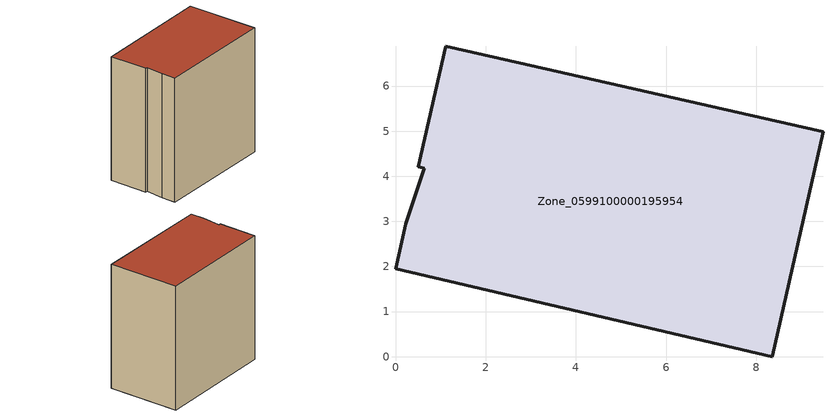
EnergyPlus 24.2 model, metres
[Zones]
Zone_0599100000195954
 floor ground (C_G): 0.64,4.18 0.51,4.21 1.11,6.88 9.48,4.99 8.36,0 0,1.95 0.22,2.94 z0
 wall outside (C_F): 8.36,0 9.48,4.99 1.11,6.88 0.51,4.21 0.64,4.18 0.22,2.94 0,1.95 8.36,0 z0:9
 roof outside (C_R): 0.64,4.18 0.22,2.94 0,1.95 8.36,0 9.48,4.99 1.11,6.88 0.51,4.21 z9
[BUILDING]
Pand.0599100000195954: North Axis=0; Terrain=City; Loads Convergence Tolerance Value=0.04; Temperature Convergence Tolerance Value=0.4; Solar Distribution=FullExterior; Maximum Number of Warmup Days=25; Minimum Number of Warmup Days=1
[Site:Location]
Rotterdam.The.Hague.AP_ZH_NLD Design_Conditions: Latitude=51.96; Longitude=4.45; Time Zone=1; Elevation=-4.5
[SITE:GROUNDTEMPERATURE:BUILDINGSURFACE]
18, 18, 18, 18, 18, 18, 18, 18, 18, 18, 18, 18
[MATERIAL] Thermal Absorptance=0.9; Solar Absorptance=0.7; Visible Absorptance=0.7
Name | Roughness | Thickness | Conductivity | Density | Specific Heat
G.TI.1975-1991 | MediumSmooth | 0.15 | 0.288461 | 540 | 1210
F.TI.1975-1991 | Rough | 0.3 | 0.230769 | 1920 | 840
R.TI.1975-1991 | MediumRough | 0.2 | 0.153846 | 1500 | 1000
[CONSTRUCTION]
C_G: G.TI.1975-1991
C_F: F.TI.1975-1991
C_R: R.TI.1975-1991
[ZONE]
Zone_0599100000195954: Type=1; Multiplier=1; Ceiling Height=Autocalculate; Volume=Autocalculate; Floor Area=autocalculate; Part of Total Floor Area=Yes
[ZONEINFILTRATION:DESIGNFLOWRATE]
Infil_Zone_0599100000195954: Zone or ZoneList or Space or SpaceList=Zone_0599100000195954; Schedule=AlwaysOn; Design Flow Rate Calculation Method=Flow/Area; Flow Rate per Floor Area=0.003; Constant Term Coefficient=1; Temperature Term Coefficient=0; Velocity Term Coefficient=0; Velocity Squared Term Coefficient=0
[HVACTEMPLATE:ZONE:IDEALLOADSAIRSYSTEM]
Zone_0599100000195954: Maximum Heating Supply Air Temperature=50; Minimum Cooling Supply Air Temperature=13; Maximum Heating Supply Air Humidity Ratio=0.0156; Minimum Cooling Supply Air Humidity Ratio=0.0077; Heating Limit=NoLimit; Cooling Limit=NoLimit; Dehumidification Control Type=ConstantSensibleHeatRatio; Cooling Sensible Heat Ratio=0.7; Dehumidification Setpoint=60; Humidification Control Type=None; Humidification Setpoint=30; Outdoor Air Method=None; Outdoor Air Flow Rate per Person=0.00944; Outdoor Air Flow Rate per Zone Floor Area=0; Outdoor Air Flow Rate per Zone=0; Demand Controlled Ventilation Type=None; Outdoor Air Economizer Type=NoEconomizer; Heat Recovery Type=None; Sensible Heat Recovery Effectiveness=0.7; Latent Heat Recovery Effectiveness=0.65
[ZONECONTROL:THERMOSTAT]
ThermostatControl_Zone_0599100000195954: Zone or ZoneList=Zone_0599100000195954; Control Type Schedule=DualSetpointControlType; Control 1=Thermostat_Zone_0599100000195954; Temperature Difference Between Cutout And Setpoint=0
[THERMOSTATSETPOINT:DUALSETPOINT]
Thermostat_Zone_0599100000195954: Heating Setpoint Temperature Schedule=HeatingSetpoint_Zone_0599100000195954; Cooling Setpoint Temperature Schedule=CoolingSetpoint_Zone_0599100000195954
[SCHEDULE:COMPACT]
HeatingSetpoint_Zone_0599100000195954: Through: 12/31, For: AllDays, Until: 24:00, 21
CoolingSetpoint_Zone_0599100000195954: Through: 12/31, For: AllDays, Until: 24:00, 24
DualSetpointControlType: Through: 12/31, For: AllDays, Until: 24:00, 4
AlwaysOn: Through: 12/31, For: AllDays, Until: 24:00, 1
